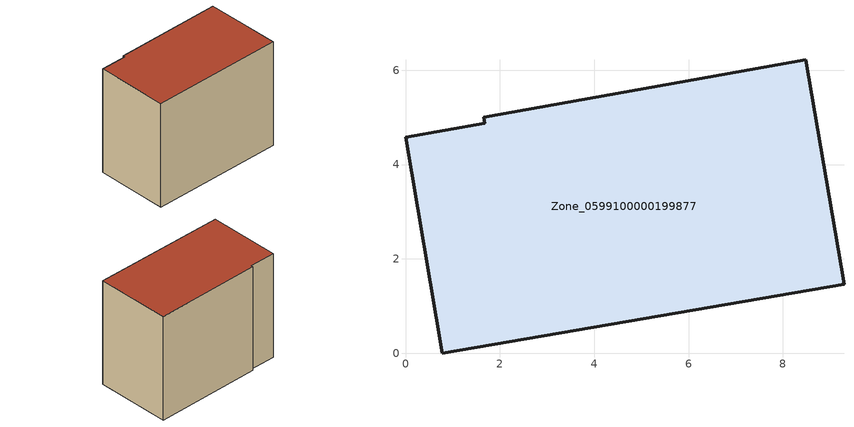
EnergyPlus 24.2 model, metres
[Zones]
Zone_0599100000199877
 floor ground (C_G): 0,4.58 1.68,4.87 1.66,5 8.48,6.22 9.29,1.46 0.78,0 z0
 wall outside (C_F): 1.68,4.87 0,4.58 0.78,0 9.29,1.46 8.48,6.22 1.66,5 1.68,4.87 z0:7
 roof outside (C_R): 8.48,6.22 1.66,5 1.68,4.87 0,4.58 0.78,0 9.29,1.46 z7
[BUILDING]
Pand.0599100000199877: North Axis=0; Terrain=City; Loads Convergence Tolerance Value=0.04; Temperature Convergence Tolerance Value=0.4; Solar Distribution=FullExterior; Maximum Number of Warmup Days=25; Minimum Number of Warmup Days=1
[Site:Location]
Rotterdam.The.Hague.AP_ZH_NLD Design_Conditions: Latitude=51.96; Longitude=4.45; Time Zone=1; Elevation=-4.5
[SITE:GROUNDTEMPERATURE:BUILDINGSURFACE]
18, 18, 18, 18, 18, 18, 18, 18, 18, 18, 18, 18
[MATERIAL] Thermal Absorptance=0.9; Solar Absorptance=0.7; Visible Absorptance=0.7
Name | Roughness | Thickness | Conductivity | Density | Specific Heat
G.TC.1946 | MediumSmooth | 0.15 | 1 | 540 | 1210
F.TC.1946 | Rough | 0.3 | 0.857143 | 1920 | 840
R.TC.1946 | MediumRough | 0.2 | 0.909091 | 1500 | 1000
[CONSTRUCTION]
C_G: G.TC.1946
C_F: F.TC.1946
C_R: R.TC.1946
[ZONE]
Zone_0599100000199877: Type=1; Multiplier=1; Ceiling Height=Autocalculate; Volume=Autocalculate; Floor Area=autocalculate; Part of Total Floor Area=Yes
[ZONEINFILTRATION:DESIGNFLOWRATE]
Infil_Zone_0599100000199877: Zone or ZoneList or Space or SpaceList=Zone_0599100000199877; Schedule=AlwaysOn; Design Flow Rate Calculation Method=Flow/Area; Flow Rate per Floor Area=0.003; Constant Term Coefficient=1; Temperature Term Coefficient=0; Velocity Term Coefficient=0; Velocity Squared Term Coefficient=0
[HVACTEMPLATE:ZONE:IDEALLOADSAIRSYSTEM]
Zone_0599100000199877: Maximum Heating Supply Air Temperature=50; Minimum Cooling Supply Air Temperature=13; Maximum Heating Supply Air Humidity Ratio=0.0156; Minimum Cooling Supply Air Humidity Ratio=0.0077; Heating Limit=NoLimit; Cooling Limit=NoLimit; Dehumidification Control Type=ConstantSensibleHeatRatio; Cooling Sensible Heat Ratio=0.7; Dehumidification Setpoint=60; Humidification Control Type=None; Humidification Setpoint=30; Outdoor Air Method=None; Outdoor Air Flow Rate per Person=0.00944; Outdoor Air Flow Rate per Zone Floor Area=0; Outdoor Air Flow Rate per Zone=0; Demand Controlled Ventilation Type=None; Outdoor Air Economizer Type=NoEconomizer; Heat Recovery Type=None; Sensible Heat Recovery Effectiveness=0.7; Latent Heat Recovery Effectiveness=0.65
[ZONECONTROL:THERMOSTAT]
ThermostatControl_Zone_0599100000199877: Zone or ZoneList=Zone_0599100000199877; Control Type Schedule=DualSetpointControlType; Control 1=Thermostat_Zone_0599100000199877; Temperature Difference Between Cutout And Setpoint=0
[THERMOSTATSETPOINT:DUALSETPOINT]
Thermostat_Zone_0599100000199877: Heating Setpoint Temperature Schedule=HeatingSetpoint_Zone_0599100000199877; Cooling Setpoint Temperature Schedule=CoolingSetpoint_Zone_0599100000199877
[SCHEDULE:COMPACT]
HeatingSetpoint_Zone_0599100000199877: Through: 12/31, For: AllDays, Until: 24:00, 21
CoolingSetpoint_Zone_0599100000199877: Through: 12/31, For: AllDays, Until: 24:00, 24
DualSetpointControlType: Through: 12/31, For: AllDays, Until: 24:00, 4
AlwaysOn: Through: 12/31, For: AllDays, Until: 24:00, 1
